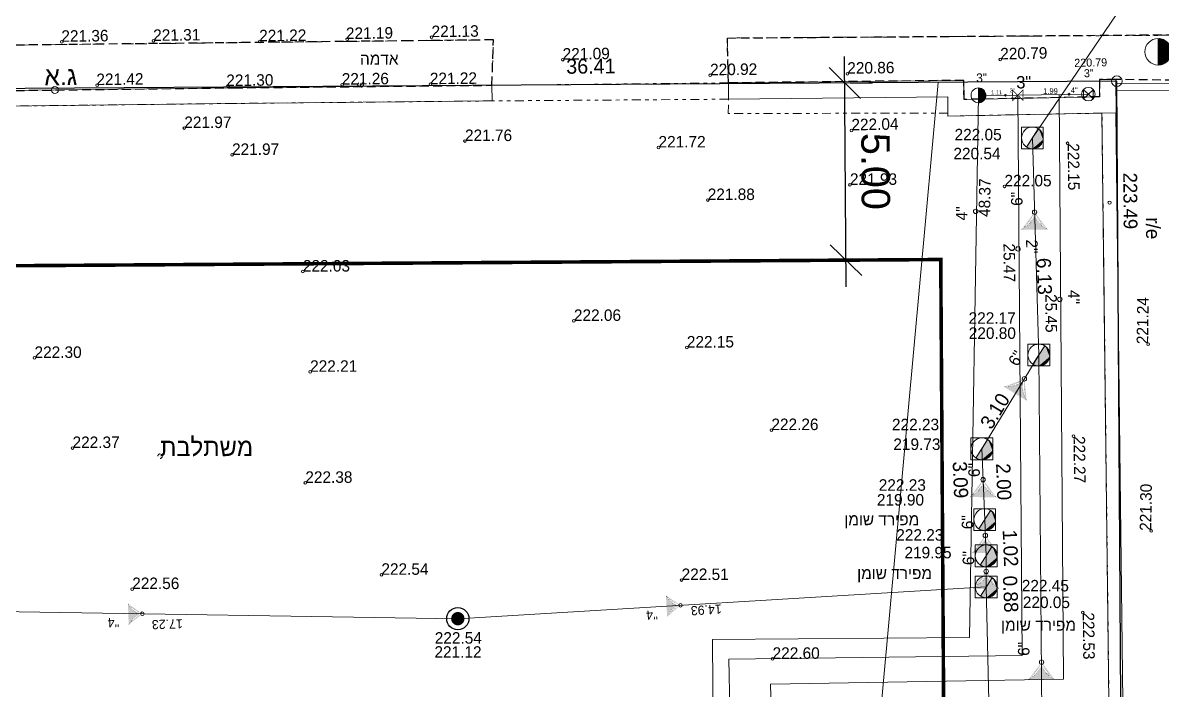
# Model space of a CAD drawing. Extents: x 231979 to 232154, y 632653 to 632930.
# Drawn here: x 232050.94 to 232083.07, y 632886.46 to 632905.29 of the extents above; entities that cross this region are included whole.
import ezdxf
from ezdxf.enums import TextEntityAlignment as Align

# ---------------------------------------------------------------- set-up
doc = ezdxf.new("R2010")
doc.units = 0
doc.header["$MEASUREMENT"] = 0
doc.header["$PDMODE"] = 32
doc.header["$PDSIZE"] = 0.15
for name, pattern in [('DASHDOT', [1, 0.5, -0.25, 0, -0.25]), ('DASHED2', [0.375, 0.25, -0.125]), ('DIVIDE2', [0.625, 0.25, -0.125, 0, -0.125, 0, -0.125])]:
    doc.linetypes.add(name, pattern=pattern)
for name, color, linetype, lineweight in [('1502', 7, 'Continuous', 20), ('1609', 8, 'Continuous', 20), ('1610', 8, 'Continuous', 20), ('2407', 7, 'DIVIDE2', 20), ('2602', 8, 'Continuous', 20), ('2810', 3, 'DASHED2', 25), ('4602', 5, 'Continuous', 20), ('4603', 5, 'Continuous', 20), ('4604', 5, 'Continuous', 20), ('4609', 5, 'Continuous', 20), ('4610', 5, 'Continuous', 20), ('4611', 5, 'Continuous', 20), ('4801', 29, 'Continuous', 20), ('4801T', 29, 'Continuous', 20), ('4804', 29, 'Continuous', 20), ('4901', 35, 'Continuous', 20), ('4903', 35, 'Continuous', 20), ('6021', 1, 'Continuous', 20)]:
    doc.layers.add(name, color=color, linetype=linetype, lineweight=lineweight)
for name, color, linetype in [('1802', 15, 'Continuous'), ('1803', 10, 'DASHDOT'), ('4902', 35, 'Continuous')]:
    doc.layers.add(name, color=color, linetype=linetype)
doc.styles.add('hebtext', font='hebtxt.shx')
doc.styles.add('MAVAT_HEBTXT', font='hebtxt.shx')
doc.styles.add('MIRYL', font='miryl.shx')
doc.styles.get("Standard").update_dxf_attribs({"font": 'arial.ttf'})
doc.dimstyles.new('KB', dxfattribs={"dimtxt": 0.8, "dimasz": 0.88, "dimexe": 0.78, "dimexo": 0.9125, "dimgap": 0.44, "dimtad": 1, "dimzin": 0, "dimdsep": 46, "dimtxsty": 'Standard', "dimblk": 'OBLIQUE', "dimcen": 0.29, "dimdle": 0.75, "dimadec": 0, "dimazin": 0, "dimtfac": 1, "dimtofl": 0, "dimtmove": 0, "dimatfit": 3, "dimldrblk": 'OBLIQUE', "dimfxl": 1, "dimtolj": 1, "dimtzin": 0, "dimarcsym": 0})

# ---------------------------------------------------------------- blocks, each defined once
blk = doc.blocks.new('2602')
at = {"color": 2}
blk.add_circle((0, 0), 0.25, dxfattribs=at)
at = {"style": 'hebtext'}
blk.add_attdef('FENCE_TYPE', (0.925, 1.299), '', height=1.3, dxfattribs=at)
blk = doc.blocks.new('2810')
blk.add_point((0, 0))
at = {"style": 'hebtext'}
blk.add_attdef('TYPE', (-0.07, 2.27), '', height=1.3, dxfattribs=at)
blk = doc.blocks.new('1502')
blk.add_circle((0, 0), 0.15)
at = {"style": 'hebtext'}
for tag, p in [('METER', (-10.33, 0)), ('CENTIMETER', (1, 0))]:
    blk.add_attdef(tag, p, '', height=1.3, dxfattribs=at)
at = {"style": 'hebtext', "flags": 1}
blk.add_attdef('HEIGHT', (1, 0), '', height=1.3, dxfattribs=at)
blk = doc.blocks.new('4611')
h = blk.add_hatch()
h.set_pattern_fill('ANSI31', color=256, scale=0.02, style=0)
h.set_pattern_definition([(45, (-918.72721, -506.905286), (-0.0449012806, 0.0449012806), [])])
h.paths.add_polyline_path([(1.5, 0, 0.414214), (0, 1.5), (0, -1.5, 0.414214)])
blk.add_line((0, 1.5), (0, -1.5))
blk.add_circle((0, 0), 1.5)
at = {"style": 'hebtext'}
for tag, p in [('UNDERGROUND', (2.16, 5.44)), ('MOD', (1.94, 1.9)), ('DATE_1', (1.93, -1.24)), ('DATE', (1.96, -4.4)), ('GIS_OBJECT_ID', (1.98, -7.63)), ('MATERIAL', (2.06, -11.06)), ('MANUFACTURE', (2.03, -14.38)), ('COV_DIAM', (2.03, -17.88)), ('TA_DIAM', (2.01, -20.81)), ('DIAM', (2.11, -24.03)), ('NO', (2.05, -27.29)), ('OBJECT_TYPE', (2.05, -30.79)), ('PARENT_PLAN_SECTION_NAME', (2.16, -34.22))]:
    blk.add_attdef(tag, p, '', height=1.3, dxfattribs=at)
blk = doc.blocks.new('_Oblique')
at = {"color": 0, "linetype": 'ByBlock', "lineweight": -2}
blk.add_line((-0.5, -0.5), (0.5, 0.5), dxfattribs=at)
blk = doc.blocks.new('*D27')
at = {"layer": '1803', "color": 0, "linetype": 'Continuous', "lineweight": -2, "transparency": 16777216}
for p, q in [((232074.158, 632897.841), (232074.115, 632904.341)), ((232074.271, 632903.592), (232074.9, 632903.596)), ((232074.305, 632898.592), (232074.933, 632898.596))]:
    blk.add_line(p, q, dxfattribs=at)
at = {"layer": '1803', "color": 0, "linetype": 'Continuous', "lineweight": -2, "transparency": 16777216, "xscale": 0.88, "yscale": 0.88, "zscale": 0.88}
for p, rotation in [((232074.12, 632903.591), 90.38511382203833), ((232074.153, 632898.591), 270.3851138220383)]:
    blk.add_blockref('_Oblique', p, dxfattribs=dict(at, rotation=rotation))
at = {"layer": '1803', "color": 0, "linetype": 'Continuous', "transparency": 16777216, "insert": (232074.985, 632901.097), "char_height": 0.8, "attachment_point": 5, "rotation": 270.3851}
blk.add_mtext('\\A1;5.00', dxfattribs=at)
blk = doc.blocks.new('2407')
at = {"color": 2}
blk.add_circle((0, 0), 0.25, dxfattribs=at)
at = {"style": 'hebtext'}
blk.add_attdef('COVER_TYPE', (-10, 1), '', height=1.3, dxfattribs=at)
blk = doc.blocks.new('4609')
for points in [[(-0.78, 0.69), (-0.78, -0.76), (0, 0), (-0.78, 0.69)], [(0.78, 0.69), (0.78, -0.76), (0, 0), (0.78, 0.69)]]:
    blk.add_lwpolyline(points)
blk.add_circle((0, 0), 1.09)
at = {"color": 4, "style": 'hebtext'}
for tag, p in [('ID', (-0.01, 1.05)), ('TYPE', (-0.48, -1.68)), ('PURPOSE', (-0.48, -2.25)), ('MATERIAL', (-0.48, -2.84)), ('YEAR', (-0.49, -4.5)), ('DIAMETER', (-0.48, -3.38)), ('DEPTH', (-0.48, -3.97)), ('WORK_PRESS', (-0.48, -6.81)), ('CONTRACTOR', (-0.51, -5.1)), ('MANUFACTURER', (-0.49, -5.62)), ('MAX_PRESS', (-0.49, -6.22)), ('WHEN_UPDATED', (-0.48, -7.4)), ('REF_AS_MADE', (-0.51, -8.02))]:
    blk.add_attdef(tag, p, '', height=1.3, dxfattribs=at)
blk = doc.blocks.new('4610')
at = {"const_width": 0.2}
blk.add_lwpolyline([(-1.5, -1.5), (-1.5, 1.5), (1.5, -1.5), (1.5, 1.5)], close=True, dxfattribs=at)
at = {"style": 'hebtext'}
for tag, p in [('UNDERGROUND', (1.99, 5.18)), ('OBJECT_TYPE', (2.04, -1.29)), ('GIS_OBJECT_ID', (2.05, 1.85)), ('NO', (2.07, -4.45)), ('DIAM', (2.09, -7.68)), ('MOD', (2.28, -11.16)), ('TA_DIAM', (2.25, -14.48)), ('COV_DIAM', (2.25, -17.98)), ('MANUFACTURE', (2.23, -20.92)), ('MATERIAL', (2.32, -24.14)), ('DATE', (2.27, -27.4)), ('DATE_1', (2.26, -30.9)), ('PARENT_PLAN_SECTION_NAME', (2.31, -34.38))]:
    blk.add_attdef(tag, p, '', height=1.3, dxfattribs=at)
blk = doc.blocks.new('4604')
at = {"color": 2}
blk.add_lwpolyline([(0, 0.25, 1), (0, -0.25, 1)], format="xyb", close=True, dxfattribs=at)
at = {"style": 'hebtext'}
for tag, p in [('KAV_DIAM', (0.12, 4.07)), ('LEVEL', (0.31, 2.85)), ('W_TH', (0.31, 1.6)), ('METAHNEN', (0.24, 0.2)), ('DATE', (0.26, -1.26)), ('PARENT_PLAN_LINE_NAME', (0.31, -3.63)), ('OWNER', (0.29, -4.87)), ('GIS_OBJECT_ID', (0.25, -6.13)), ('ZOMET_ID_1', (0.31, -7.26)), ('ZOMET_ID_2', (0.24, -8.5)), ('MEVAZEA', (0.38, -9.67)), ('DATE_1', (0.32, -11.04)), ('STATUS', (0.31, -12.33)), ('KAV_LENGTH', (0.29, -13.7)), ('VALVE_ID', (0.37, -16.21)), ('INNER_COVER_TYPE', (0.4, -17.44)), ('EL_NO', (0.33, -18.6)), ('OUTER_COVER_TYPE', (0.4, -19.84)), ('KAV_NO', (0.42, -21.02))]:
    blk.add_attdef(tag, p, '', height=1.3, dxfattribs=at)
at = {"style": 'hebtext', "flags": 1}
for tag, p in [('עילי', (0.26, -2.52)), ('MATERIAL', (0.39, -14.99))]:
    blk.add_attdef(tag, p, '', height=1.3, dxfattribs=at)
blk = doc.blocks.new('4603')
at = {"color": 2}
blk.add_lwpolyline([(0, 0.25, 1), (0, -0.25, 1)], format="xyb", close=True, dxfattribs=at)
at = {"style": 'hebtext'}
for tag, p in [('KAV_DIAM', (0.12, 4.07)), ('LEVEL', (0.31, 2.85)), ('W_TH', (0.31, 1.6)), ('METAHNEN', (0.24, 0.2)), ('DATE', (0.26, -1.26)), ('OWNER', (0.29, -4.87)), ('PARENT_PLAN_LINE_NAME', (0.31, -3.63)), ('ZOMET_ID_2', (0.24, -8.5)), ('GIS_OBJECT_ID', (0.25, -6.13)), ('ZOMET_ID_1', (0.31, -7.26)), ('STATUS', (0.31, -12.33)), ('DATE_1', (0.32, -11.04)), ('MEVAZEA', (0.38, -9.67)), ('KAV_LENGTH', (0.29, -13.7)), ('VALVE_ID', (0.37, -16.21)), ('EL_NO', (0.33, -18.6)), ('INNER_COVER_TYPE', (0.4, -17.44)), ('OUTER_COVER_TYPE', (0.4, -19.84)), ('KAV_NO', (0.42, -21.02))]:
    blk.add_attdef(tag, p, '', height=1.3, dxfattribs=at)
at = {"style": 'hebtext', "flags": 1}
for tag, p in [('UNDERGROUND', (0.26, -2.52)), ('MATERIAL', (0.39, -14.99))]:
    blk.add_attdef(tag, p, '', height=1.3, dxfattribs=at)
blk = doc.blocks.new('*U1', base_point=(1.23, -0.05))
at = {"color": 0}
for points in [[(0.75, 0.98), (0.66, 1.04), (-0.48, -1.14), (-0.67, -1.04)], [(0.75, 0.98), (-0.48, -1.14), (-0.01, -1.23)], [(1.21, -0.2), (0.75, 0.98), (-0.01, -1.23)], [(1.14, 0.47), (1.04, 0.66), (0.75, 0.98), (0.91, 0.83)], [(1.21, -0.2), (1.23, -0.05), (0.75, 0.98), (1.14, 0.47)], [(1.23, -0.05), (1.23, 0.05), (1.14, 0.47), (1.2, 0.26)], [(-0.48, -1.14), (-0.27, -1.2), (-0.01, -1.23), (-0.06, -1.23)], [(-0.01, -1.23), (0.43, -1.15), (1.21, -0.2), (0.95, -0.78)], [(-0.01, -1.23), (0.01, -1.23), (0.43, -1.15), (0.23, -1.21)], [(0.43, -1.15), (0.63, -1.06), (0.95, -0.78), (0.8, -0.94)], [(0.95, -0.78), (1.07, -0.61), (1.21, -0.2), (1.16, -0.41)]]:
    blk.add_solid(points, dxfattribs=at)
blk = doc.blocks.new('4804')
at = {"layer": '4804'}
blk.add_lwpolyline([(1.23, -1.23), (1.23, 1.23), (-1.24, 1.23), (-1.24, -1.23)], close=True, dxfattribs=at)
blk.add_lwpolyline([(1.23, -0.05), (1.23, 0.05, 0.244643), (0.66, 1.04), (-0.67, -1.04, 0.141736), (-0.01, -1.23), (0.01, -1.23, 0.399207)], format="xyb", close=True, dxfattribs=at)
blk.add_lwpolyline([(0.66, 1.04), (-0.67, -1.04)], dxfattribs=at)
blk.add_circle((0, 0), 1.23, dxfattribs=at)
blk.add_blockref('*U1', (1.23, -0.05), dxfattribs=at)
at = {"style": 'hebtext', "flags": 1}
for tag, p in [('NAME', (3.6, 29.23)), ('COVER', (3.6, 18.7)), ('MATERIAL', (3.6, 8.17)), ('TL', (2.95, -2.37)), ('MANH_TYPE', (3.6, -2.37)), ('IL', (3.6, -12.9))]:
    blk.add_attdef(tag, p, '', height=1.3, dxfattribs=at)
at = {"style": 'hebtext'}
blk.add_attdef('NUMBER', (-0.02, 2.23), '', height=1.3, dxfattribs=at)
blk = doc.blocks.new('4801')
at = {"layer": '4801'}
h = blk.add_hatch(color=256, dxfattribs=at)
edge = h.paths.add_edge_path()
edge.add_arc((1.95, 4.63), 5.02, 218.5861, 247.1405, ccw=False)
edge.add_arc((1.62, 3.69), 4.21, 211.4224, 241.4224)
edge.add_arc((1.82, -3.93), 4.51, 119.4318, 147.2843)
edge.add_arc((2.04, -4.74), 5.16, 113.2543, 141.0191, ccw=False)
at = {"layer": '4801', "const_width": 0.0075}
for points in [[(-1.98, 1.5, 0.119466), (-0.67, 0)], [(-0.67, 0, 0.111287), (-1.98, -1.5)]]:
    blk.add_lwpolyline(points, format="xyb", dxfattribs=at)
blk.add_lwpolyline([(0, 0, -0.125241), (-1.98, 1.5, 0.131653), (-0.4, -0.01, 0.122131), (-1.98, -1.5, -0.121743)], format="xyb", close=True, dxfattribs=at)
at = {"layer": '4801'}
blk.add_circle((0, 0), 0.25, dxfattribs=at)
at = {"layer": '4801', "style": 'hebtext', "text_generation_flag": 4}
blk.add_attdef('NUMBER', (0.24, -12.94), '', height=1.3, rotation=180, dxfattribs=at)
blk.add_attdef('DIAM', (0.22, -14.13), '', height=1.3, dxfattribs=at)
at = {"layer": '4801', "style": 'hebtext', "flags": 1}
for tag, p in [('IL_IN', (0.21, -19.57)), ('IL_OUT', (0.3, -24.66)), ('MATERIAL', (0.08, -26.33)), ('SLOPE', (0.16, -27.6))]:
    blk.add_attdef(tag, p, '', height=1.3, dxfattribs=at)
blk = doc.blocks.new('4902')
at = {"layer": '4902', "const_width": 0.75}
blk.add_lwpolyline([(-0.38, 0, 1), (0.38, 0, 1)], format="xyb", close=True, dxfattribs=at)
at = {"layer": '4902'}
blk.add_circle((0, 0), 1.25, dxfattribs=at)
at = {"style": 'hebtext', "flags": 1}
for tag, p in [('COVER_DIAM', (3.16, 50.33)), ('STRESS', (3.16, 41.78)), ('COVER', (3.16, 33.23)), ('WIDTH', (3.16, 24.68)), ('DIAM', (3.16, 16.14)), ('MANH_TYPE', (3.16, 7.59)), ('DEPTH', (3.16, -0.96))]:
    blk.add_attdef(tag, p, '', height=1.3, dxfattribs=at)
at = {"style": 'hebtext'}
for tag, p in [('NUMBER', (0.18, 1.78)), ('TL', (2.94, -0.96)), ('IL', (3.16, -9.51))]:
    blk.add_attdef(tag, p, '', height=1.3, dxfattribs=at)
blk = doc.blocks.new('4901')
at = {"layer": '4903'}
h = blk.add_hatch(color=256, dxfattribs=at)
edge = h.paths.add_edge_path()
edge.add_arc((1.95, 4.63), 5.02, 218.5861, 247.1405, ccw=False)
edge.add_arc((1.62, 3.69), 4.21, 211.4224, 241.4224)
edge.add_arc((1.82, -3.93), 4.51, 119.4318, 147.2843)
edge.add_arc((2.04, -4.74), 5.16, 113.2543, 141.0191, ccw=False)
at = {"color": 2}
blk.add_circle((0, 0), 0.25, dxfattribs=at)
at = {"layer": '4903', "const_width": 0.0075}
for points in [[(-1.98, 1.5, 0.119466), (-0.67, 0)], [(-0.67, 0, 0.111287), (-1.98, -1.5)]]:
    blk.add_lwpolyline(points, format="xyb", dxfattribs=at)
blk.add_lwpolyline([(0, 0, -0.125241), (-1.98, 1.5, 0.131653), (-0.4, -0.01, 0.122131), (-1.98, -1.5, -0.121743)], format="xyb", close=True, dxfattribs=at)
at = {"style": 'hebtext', "flags": 1}
for tag, p in [('IL_IN', (0.13, 3.52)), ('PIPE_MAT', (0.18, 0.23)), ('PIPE_THIC', (0.21, -12.74)), ('PIPE_CLASS', (0.05, -16.18)), ('IL_OUT', (-0.03, -19.42)), ('SLOPE', (-0.07, -22.41))]:
    blk.add_attdef(tag, p, '', height=1.3, dxfattribs=at)
at = {"style": 'hebtext'}
for tag, p in [('DIAM', (0.18, -2.72)), ('NUMBER', (0.16, -5.88)), ('LENGTH', (0.08, -9.52))]:
    blk.add_attdef(tag, p, '', height=1.3, dxfattribs=at)
blk = doc.blocks.new('1610')
blk.add_circle((0, 0), 0.15)
at = {"style": 'hebtext'}
for tag, p in [('NUMBER', (-2.144, 1.236)), ('NAME', (-2.187, -2.128))]:
    blk.add_attdef(tag, p, '', height=1.3, dxfattribs=at)
at = {"style": 'hebtext', "flags": 1}
blk.add_attdef('HEIGHT', (-2.099, -4.164), '', height=1.3, dxfattribs=at)
blk = doc.blocks.new('1609')
for points in [[(0, 0, 0, 0, 0), (-5.34, 0, 0.3, 0, 0), (-5.99, 0, 0, 0, 0)], [(0, 0, 0, 0, 0), (5.34, 0, 0.3, 0, 0), (5.99, 0, 0, 0, 0)], [(0, 0, 0, 0, 0), (5.34, 0, 0.3, 0, 0), (5.99, 0, 0, 0, 0)], [(0, 0, 0, 0, 0), (5.34, 0, 0.3, 0, 0), (5.99, 0, 0, 0, 0)]]:
    blk.add_lwpolyline(points, format="xyseb")
at = {"style": 'hebtext'}
blk.add_attdef('LENGTH', text='', height=1.3, dxfattribs=at).set_placement((0, 1), align=Align.CENTER)

msp = doc.modelspace()

# ---------------------------------------------------------------- linework, layer by layer
at = {"layer": '1802'}
msp.add_lwpolyline([(232030.49, 632888.398), (232030.49, 632694.707), (232038.49, 632686.707), (232083.196, 632686.707), (232081.794, 632903.642), (232045.389, 632903.398, 0.412246), (232030.49, 632888.398)], format="xyb", dxfattribs=at)
at = {"layer": '1803', "ltscale": 5, "const_width": 0.1}
msp.add_lwpolyline([(232035.49, 632888.398), (232035.49, 632696.778), (232040.561, 632691.707), (232078.164, 632691.707), (232076.826, 632898.609), (232045.423, 632898.398, 0.412246)], format="xyb", close=True, dxfattribs=at)
at = {"layer": '2407'}
msp.add_lwpolyline([(232031.156, 632904.496), (232031.653, 632905.811), (232032.14, 632906.703), (232032.685, 632907.03), (232033.285, 632907.052), (232051.223, 632907.168), (232061.837, 632907.255), (232092.377, 632907.495), (232092.397, 632904.993), (232070.81, 632904.859), (232070.835, 632903.593), (232064.169, 632903.525), (232064.207, 632904.806), (232061.857, 632904.782), (232045.895, 632904.605), (232039.036, 632904.53)], close=True, dxfattribs=at)
msp.add_lwpolyline([(232076.935, 632848.805), (232082.013, 632848.913), (232081.373, 632902.741), (232077.029, 632902.657), (232077.028, 632902.743), (232070.831, 632902.727), (232070.84, 632903.133), (232064.173, 632903.085), (232056.892, 632903.013), (232050.369, 632902.935), (232042.115, 632902.478, 0.039861), (232040.032, 632901.938, 0.075339), (232037.835, 632900.855, 0.014511), (232037.236, 632900.374), (232034.808, 632898.096, 0.088728), (232032.938, 632895.771, 0.077953), (232031.207, 632891.571, 0.026338), (232030.936, 632888.771), (232030.928, 632886.8), (232030.976, 632849.741), (232035.907, 632849.675), (232035.954, 632885.967), (232076.817, 632885.934)], format="xyb", close=True, dxfattribs=at)
at = {"layer": '2602'}
for p, q in [((232070.835, 632903.593), (232070.84, 632903.133)), ((232081.301, 632903.686), (232081.761, 632903.692))]:
    msp.add_line(p, q, dxfattribs=at)
msp.add_lwpolyline([(232064.173, 632903.085), (232064.169, 632903.525), (232056.887, 632903.453), (232050.357, 632903.375, 0.006464), (232042.062, 632902.915, 0.04019), (232039.894, 632902.356, 0.06507), (232037.541, 632901.221), (232036.928, 632900.73)], format="xyb", dxfattribs=at)
for points in [[(232070.835, 632903.593), (232077.477, 632903.664), (232077.483, 632903.126), (232081.308, 632903.2), (232081.301, 632903.686)], [(232070.84, 632903.133), (232077.022, 632903.199), (232077.029, 632902.657), (232081.775, 632902.749), (232081.761, 632903.692)], [(232092.408, 632903.528), (232081.763, 632903.589)], [(232092.41, 632903.328), (232081.766, 632903.389)], [(232064.173, 632903.085), (232056.892, 632903.013), (232050.369, 632902.935)], [(232081.373, 632902.741), (232082.304, 632824.42), (232082.563, 632792.181), (232082.816, 632761.522), (232083.033, 632726.143), (232083.257, 632683.913)], [(232081.767, 632902.749), (232082.697, 632824.424), (232082.957, 632792.184), (232083.209, 632761.524), (232083.427, 632726.145), (232083.651, 632683.915)]]:
    msp.add_lwpolyline(points, dxfattribs=at)
at = {"layer": '2810'}
msp.add_lwpolyline([(232050.357, 632903.375), (232056.887, 632903.453), (232064.169, 632903.525), (232064.207, 632904.806), (232061.857, 632904.782), (232045.895, 632904.605)], dxfattribs=at)
msp.add_lwpolyline([(232070.835, 632903.593), (232070.81, 632904.859), (232091.067, 632905.01), (232092.397, 632904.993), (232092.408, 632903.528), (232081.761, 632903.692), (232081.301, 632903.686), (232081.308, 632903.2), (232077.483, 632903.126), (232077.477, 632903.664)], close=True, dxfattribs=at)
at = {"layer": '4602'}
msp.add_lwpolyline([(232078.998, 632903.243), (232079.118, 632887.437), (232070.853, 632887.332), (232070.876, 632885.939)], dxfattribs=at)
at = {"layer": '4603'}
msp.add_lwpolyline([(232078.998, 632903.243), (232077.89, 632903.24)], dxfattribs=at)
at = {"layer": '4604'}
for points in [[(232077.89, 632903.24), (232077.634, 632887.941), (232070.387, 632887.89), (232070.408, 632885.276)], [(232080.167, 632903.259), (232080.289, 632886.764), (232072.022, 632886.628), (232072.042, 632885.938)], [(232080.99, 632903.275), (232078.998, 632903.243)]]:
    msp.add_lwpolyline(points, dxfattribs=at)
at = {"layer": '4804'}
for p, q in [((232086.566, 632912.574), (232079.41, 632902.04)), ((232079.41, 632902.04), (232079.594, 632895.914)), ((232077.984, 632893.266), (232079.594, 632895.914)), ((232079.761, 632876.502), (232079.594, 632895.914)), ((232078.067, 632891.269), (232077.984, 632893.266)), ((232078.105, 632890.247, 222.449), (232078.067, 632891.27, 222.449)), ((232078.11, 632889.371, 222.449), (232078.105, 632890.247, 222.449))]:
    msp.add_line(p, q, dxfattribs=at)
at = {"layer": '4901'}
for p, q in [((232063.205, 632888.474), (232078.11, 632889.371)), ((232078.752, 632861.39), (232078.11, 632889.371)), ((232045.982, 632888.743), (232063.205, 632888.474))]:
    msp.add_line(p, q, dxfattribs=at)
at = {"layer": '6021', "elevation": -229.413}
msp.add_lwpolyline([(232072.447, 632856.456), (232076.752, 632903.608)], dxfattribs=at)

# ---------------------------------------------------------------- block references
at = {"layer": '1502'}
ref = msp.add_blockref('1502', (232054.618, 632904.777, 221.308), dxfattribs=dict(at, xscale=0.25, yscale=0.25, zscale=0.25))
ref.add_attrib('HEIGHT', '221.31', (232054.614, 632904.777, 221.308), dxfattribs={"layer": '0', "height": 0.325, "rotation": 0.6351, "style": 'hebtext'})
ref = msp.add_blockref('1502', (232057.623, 632904.764, 221.216), dxfattribs=dict(at, xscale=0.25, yscale=0.25, zscale=0.25))
ref.add_attrib('HEIGHT', '221.22', (232057.604, 632904.764, 221.216), dxfattribs={"layer": '0', "height": 0.325, "rotation": 0.6351, "style": 'hebtext'})
ref = msp.add_blockref('1502', (232060.084, 632904.829, 221.186), dxfattribs=dict(at, xscale=0.25, yscale=0.25, zscale=0.25))
ref.add_attrib('HEIGHT', '221.19', (232060.05, 632904.829, 221.186), dxfattribs={"layer": '0', "height": 0.325, "rotation": 0.6351, "style": 'hebtext'})
ref = msp.add_blockref('1502', (232062.467, 632904.883, 221.127), dxfattribs=dict(at, xscale=0.25, yscale=0.25, zscale=0.25))
ref.add_attrib('HEIGHT', '221.13', (232062.467, 632904.883, 221.127), dxfattribs={"layer": '0', "height": 0.325, "rotation": 0.5805, "style": 'hebtext'})
ref = msp.add_blockref('1502', (232052.036, 632904.751, 221.361), dxfattribs=dict(at, xscale=0.25, yscale=0.25, zscale=0.25))
ref.add_attrib('HEIGHT', '221.36', (232052.025, 632904.751, 221.361), dxfattribs={"layer": '0', "height": 0.325, "rotation": 0.6351, "style": 'hebtext'})
ref = msp.add_blockref('1502', (232066.163, 632904.248, 221.094), dxfattribs=dict(at, xscale=0.25, yscale=0.25, zscale=0.25))
ref.add_attrib('HEIGHT', '221.09', (232066.163, 632904.248, 221.094), dxfattribs={"layer": '0', "height": 0.325, "rotation": 0.5822, "style": 'hebtext'})
ref = msp.add_blockref('1502', (232078.506, 632904.253, 220.793), dxfattribs=dict(at, xscale=0.25, yscale=0.25, zscale=0.25))
ref.add_attrib('HEIGHT', '220.79', (232078.506, 632904.253, 220.793), dxfattribs={"layer": '0', "height": 0.325, "rotation": 1.103, "style": 'hebtext'})
ref = msp.add_blockref('1502', (232070.322, 632903.807, 220.918), dxfattribs=dict(at, xscale=0.25, yscale=0.25, zscale=0.25))
ref.add_attrib('HEIGHT', '220.92', (232070.322, 632903.807, 220.918), dxfattribs={"layer": '0', "height": 0.325, "rotation": 0.5822, "style": 'hebtext'})
ref = msp.add_blockref('1502', (232074.191, 632903.851, 220.861), dxfattribs=dict(at, xscale=0.25, yscale=0.25, zscale=0.25))
ref.add_attrib('HEIGHT', '220.86', (232074.191, 632903.851, 220.861), dxfattribs={"layer": '0', "height": 0.325, "rotation": 0.6099, "style": 'hebtext'})
ref = msp.add_blockref('1502', (232053.032, 632903.529, 221.421), dxfattribs=dict(at, xscale=0.25, yscale=0.25, zscale=0.25))
ref.add_attrib('HEIGHT', '221.42', (232053.012, 632903.529, 221.421), dxfattribs={"layer": '0', "height": 0.325, "rotation": 0.6836, "style": 'hebtext'})
ref = msp.add_blockref('1502', (232056.722, 632903.504, 221.302), dxfattribs=dict(at, xscale=0.25, yscale=0.25, zscale=0.25))
ref.add_attrib('HEIGHT', '221.30', (232056.676, 632903.503, 221.302), dxfattribs={"layer": '0', "height": 0.325, "rotation": 0.5681, "style": 'hebtext'})
ref = msp.add_blockref('1502', (232059.944, 632903.542, 221.258), dxfattribs=dict(at, xscale=0.25, yscale=0.25, zscale=0.25))
ref.add_attrib('HEIGHT', '221.26', (232059.933, 632903.542, 221.258), dxfattribs={"layer": '0', "height": 0.325, "rotation": 0.5681, "style": 'hebtext'})
ref = msp.add_blockref('1502', (232062.436, 632903.555, 221.219), dxfattribs=dict(at, xscale=0.25, yscale=0.25, zscale=0.25))
ref.add_attrib('HEIGHT', '221.22', (232062.417, 632903.554, 221.219), dxfattribs={"layer": '0', "height": 0.325, "rotation": 0.5681, "style": 'hebtext'})
ref = msp.add_blockref('1502', (232055.49, 632902.319, 221.975), dxfattribs=dict(at, xscale=0.25, yscale=0.25, zscale=0.25))
ref.add_attrib('HEIGHT', '221.97', (232055.49, 632902.319, 221.975), dxfattribs={"layer": '0', "height": 0.325, "style": 'hebtext'})
ref = msp.add_blockref('1502', (232074.309, 632902.251, 222.044), dxfattribs=dict(at, xscale=0.25, yscale=0.25, zscale=0.25))
ref.add_attrib('HEIGHT', '222.04', (232074.309, 632902.251, 222.044), dxfattribs={"layer": '0', "height": 0.325, "rotation": 1.103, "style": 'hebtext'})
ref = msp.add_blockref('1502', (232063.407, 632901.952, 221.761), dxfattribs=dict(at, xscale=0.25, yscale=0.25, zscale=0.25))
ref.add_attrib('HEIGHT', '221.76', (232063.407, 632901.952, 221.761), dxfattribs={"layer": '0', "height": 0.325, "style": 'hebtext'})
ref = msp.add_blockref('1502', (232056.837, 632901.56, 221.965), dxfattribs=dict(at, xscale=0.25, yscale=0.25, zscale=0.25))
ref.add_attrib('HEIGHT', '221.97', (232056.837, 632901.56, 221.965), dxfattribs={"layer": '0', "height": 0.325, "style": 'hebtext'})
ref = msp.add_blockref('1502', (232068.865, 632901.77, 221.723), dxfattribs=dict(at, xscale=0.25, yscale=0.25, zscale=0.25))
ref.add_attrib('HEIGHT', '221.72', (232068.865, 632901.77, 221.723), dxfattribs={"layer": '0', "height": 0.325, "style": 'hebtext'})
ref = msp.add_blockref('1502', (232080.405, 632901.889, 222.153), dxfattribs=dict(at, xscale=0.25, yscale=0.25, zscale=0.25))
ref.add_attrib('HEIGHT', '222.15', (232080.405, 632901.889, 222.153), dxfattribs={"layer": '0', "height": 0.325, "rotation": 270.6804, "style": 'hebtext'})
ref = msp.add_blockref('1502', (232074.265, 632900.716, 221.93), dxfattribs=dict(at, xscale=0.25, yscale=0.25, zscale=0.25))
ref.add_attrib('HEIGHT', '221.93', (232074.265, 632900.716, 221.93), dxfattribs={"layer": '0', "height": 0.325, "style": 'hebtext'})
ref = msp.add_blockref('1502', (232078.623, 632900.673, 222.05), dxfattribs=dict(at, xscale=0.25, yscale=0.25, zscale=0.25))
ref.add_attrib('HEIGHT', '222.05', (232078.623, 632900.673, 222.05), dxfattribs={"layer": '0', "height": 0.325, "style": 'hebtext'})
ref = msp.add_blockref('1502', (232081.588, 632900.215, 223.491), dxfattribs=dict(at, xscale=0.2999999999873011, yscale=0.2999999999873011, zscale=0.2999999999873011, rotation=270.3995510000747))
ref.add_attrib('HEIGHT', '223.49', (232081.974, 632901.059, 223.491), dxfattribs={"layer": '0', "height": 0.39, "rotation": 270.3996, "style": 'hebtext'})
ref = msp.add_blockref('1502', (232070.253, 632900.287, 221.88), dxfattribs=dict(at, xscale=0.25, yscale=0.25, zscale=0.25))
ref.add_attrib('HEIGHT', '221.88', (232070.253, 632900.287, 221.88), dxfattribs={"layer": '0', "height": 0.325, "style": 'hebtext'})
ref = msp.add_blockref('1502', (232058.835, 632898.269, 222.03), dxfattribs=dict(at, xscale=0.25, yscale=0.25, zscale=0.25))
ref.add_attrib('HEIGHT', '222.03', (232058.835, 632898.269, 222.03), dxfattribs={"layer": '0', "height": 0.325, "style": 'hebtext'})
ref = msp.add_blockref('1502', (232082.674, 632896.219, 221.238), dxfattribs=dict(at, xscale=0.25, yscale=0.25, zscale=0.25))
ref.add_attrib('HEIGHT', '221.24', (232082.674, 632896.219, 221.238), dxfattribs={"layer": '0', "height": 0.325, "rotation": 89.2486, "style": 'hebtext'})
ref = msp.add_blockref('1502', (232066.479, 632896.876, 222.064), dxfattribs=dict(at, xscale=0.25, yscale=0.25, zscale=0.25))
ref.add_attrib('HEIGHT', '222.06', (232066.479, 632896.876, 222.064), dxfattribs={"layer": '0', "height": 0.325, "style": 'hebtext'})
ref = msp.add_blockref('1502', (232069.665, 632896.126, 222.154), dxfattribs=dict(at, xscale=0.25, yscale=0.25, zscale=0.25))
ref.add_attrib('HEIGHT', '222.15', (232069.665, 632896.126, 222.154), dxfattribs={"layer": '0', "height": 0.325, "style": 'hebtext'})
ref = msp.add_blockref('1502', (232051.266, 632895.832, 222.296), dxfattribs=dict(at, xscale=0.25, yscale=0.25, zscale=0.25))
ref.add_attrib('HEIGHT', '222.30', (232051.266, 632895.832, 222.296), dxfattribs={"layer": '0', "height": 0.325, "style": 'hebtext'})
ref = msp.add_blockref('1502', (232059.039, 632895.44, 222.213), dxfattribs=dict(at, xscale=0.25, yscale=0.25, zscale=0.25))
ref.add_attrib('HEIGHT', '222.21', (232059.039, 632895.44, 222.213), dxfattribs={"layer": '0', "height": 0.325, "style": 'hebtext'})
ref = msp.add_blockref('1502', (232072.049, 632893.796, 222.256), dxfattribs=dict(at, xscale=0.25, yscale=0.25, zscale=0.25))
ref.add_attrib('HEIGHT', '222.26', (232072.049, 632893.796, 222.256), dxfattribs={"layer": '0', "height": 0.325, "style": 'hebtext'})
ref = msp.add_blockref('1502', (232052.338, 632893.29, 222.37), dxfattribs=dict(at, xscale=0.25, yscale=0.25, zscale=0.25))
ref.add_attrib('HEIGHT', '222.37', (232052.338, 632893.29, 222.37), dxfattribs={"layer": '0', "height": 0.325, "style": 'hebtext'})
ref = msp.add_blockref('1502', (232080.571, 632893.626, 222.269), dxfattribs=dict(at, xscale=0.25, yscale=0.25, zscale=0.25))
ref.add_attrib('HEIGHT', '222.27', (232080.571, 632893.626, 222.269), dxfattribs={"layer": '0', "height": 0.325, "rotation": 270.6804, "style": 'hebtext'})
ref = msp.add_blockref('1502', (232058.904, 632892.307, 222.38), dxfattribs=dict(at, xscale=0.25, yscale=0.25, zscale=0.25))
ref.add_attrib('HEIGHT', '222.38', (232058.904, 632892.307, 222.38), dxfattribs={"layer": '0', "height": 0.325, "style": 'hebtext'})
ref = msp.add_blockref('1502', (232082.763, 632890.95, 221.299), dxfattribs=dict(at, xscale=0.25, yscale=0.25, zscale=0.25))
ref.add_attrib('HEIGHT', '221.30', (232082.763, 632890.95, 221.299), dxfattribs={"layer": '0', "height": 0.325, "rotation": 89.2486, "style": 'hebtext'})
ref = msp.add_blockref('1502', (232061.049, 632889.712, 222.538), dxfattribs=dict(at, xscale=0.25, yscale=0.25, zscale=0.25))
ref.add_attrib('HEIGHT', '222.54', (232061.049, 632889.712, 222.538), dxfattribs={"layer": '0', "height": 0.325, "style": 'hebtext'})
ref = msp.add_blockref('1502', (232069.517, 632889.565, 222.514), dxfattribs=dict(at, xscale=0.25, yscale=0.25, zscale=0.25))
ref.add_attrib('HEIGHT', '222.51', (232069.517, 632889.565, 222.514), dxfattribs={"layer": '0', "height": 0.325, "style": 'hebtext'})
ref = msp.add_blockref('1502', (232054.021, 632889.31, 222.558), dxfattribs=dict(at, xscale=0.25, yscale=0.25, zscale=0.25))
ref.add_attrib('HEIGHT', '222.56', (232054.021, 632889.31, 222.558), dxfattribs={"layer": '0', "height": 0.325, "style": 'hebtext'})
ref = msp.add_blockref('1502', (232080.83, 632888.649, 222.529), dxfattribs=dict(at, xscale=0.25, yscale=0.25, zscale=0.25))
ref.add_attrib('HEIGHT', '222.53', (232080.83, 632888.649, 222.529), dxfattribs={"layer": '0', "height": 0.325, "rotation": 270.6804, "style": 'hebtext'})
ref = msp.add_blockref('1502', (232072.083, 632887.341, 222.595), dxfattribs=dict(at, xscale=0.25, yscale=0.25, zscale=0.25))
ref.add_attrib('HEIGHT', '222.60', (232072.083, 632887.341, 222.595), dxfattribs={"layer": '0', "height": 0.325, "style": 'hebtext'})
at = {"layer": '1609', "xscale": 0.320000000093738, "yscale": 0.320000000093738, "zscale": 0.320000000093738, "rotation": 0.3851142374297747}
msp.add_blockref('1609', (232066.962, 632903.536), dxfattribs=at).add_auto_attribs({'LENGTH': '36.41'})
at = {"layer": '1610'}
msp.add_blockref('1610', (232081.794, 632903.642), dxfattribs=at)
at = {"layer": '2407'}
ref = msp.add_blockref('2407', (232054.807, 632893.06), dxfattribs=dict(at, xscale=0.250000000036641, yscale=0.250000000036641, zscale=0.250000000036641, rotation=309.9909162536397))
ref.add_attrib('NAME', 'תבלתשמ', (232054.807, 632893.06), dxfattribs={"layer": '0', "height": 0.5, "rotation": 0.0316, "style": 'MAVAT_HEBTXT'})
at = {"layer": '2602'}
ref = msp.add_blockref('2602', (232051.842, 632903.393), dxfattribs=dict(at, xscale=0.4000000000188794, yscale=0.4000000000188794, zscale=0.4000000000188794, rotation=0.683643509480788))
ref.add_attrib('FENCE_TYPE', 'א.ג', (232051.547, 632903.523), dxfattribs={"layer": '0', "height": 0.52, "rotation": 0.6836, "style": 'hebtext'})
at = {"layer": '2810', "xscale": 0.25, "yscale": 0.25, "zscale": 0.25}
msp.add_blockref('2810', (232060.463, 632903.541), dxfattribs=at).add_auto_attribs({'TYPE': 'המדא'})
at = {"layer": '4603'}
ref = msp.add_blockref('4603', (232078.648, 632903.244, 0.98), dxfattribs=dict(at, xscale=0.08712265780874626, yscale=0.08712265780874626, zscale=0.08712265780874626, rotation=1.467827372444152))
ref.add_attrib('KAV_DIAM', '3"', (232078.773, 632903.323, 0.98), dxfattribs={"layer": '0', "height": 0.1133, "rotation": 1.4678, "style": 'hebtext'})
ref.add_attrib('KAV_LENGTH', '1.11', (232078.252, 632903.265, 0.98), dxfattribs={"layer": '0', "height": 0.1133, "rotation": 1.4678, "style": 'hebtext'})
at = {"layer": '4604'}
ref = msp.add_blockref('4604', (232080.437, 632903.274), dxfattribs=dict(at, xscale=0.1219717208822451, yscale=0.1219717208822451, zscale=0.1219717208822451, rotation=0.170860375351426))
ref.add_attrib('KAV_DIAM', '4"', (232080.496, 632903.308, 57.198), dxfattribs={"layer": '0', "height": 0.1586, "rotation": 0.1709, "style": 'hebtext'})
ref.add_attrib('KAV_LENGTH', '1.99', (232079.715, 632903.283), dxfattribs={"layer": '0', "height": 0.1586, "rotation": 0.1709, "style": 'hebtext'})
ref = msp.add_blockref('4604', (232077.811, 632899.967), dxfattribs=dict(at, xscale=0.2499999998690325, yscale=0.2499999998690325, zscale=0.2499999998690325, rotation=89.04232820549963))
ref.add_attrib('KAV_DIAM', '4"', (232077.575, 632899.709, 117.235), dxfattribs={"layer": '0', "height": 0.325, "rotation": 89.0423, "style": 'hebtext'})
ref.add_attrib('KAV_LENGTH', '48.37', (232078.217, 632899.807), dxfattribs={"layer": '0', "height": 0.325, "rotation": 89.0423, "style": 'hebtext'})
ref = msp.add_blockref('4604', (232079.004, 632898.909), dxfattribs=dict(at, xscale=0.2499999998690325, yscale=0.2499999998690325, zscale=0.2499999998690325, rotation=270.4237122054997))
ref.add_attrib('KAV_DIAM', '2"', (232079.234, 632899.173, 117.235), dxfattribs={"layer": '0', "height": 0.325, "rotation": 270.4237, "style": 'hebtext'})
ref.add_attrib('KAV_LENGTH', '25.47', (232078.595, 632899.06), dxfattribs={"layer": '0', "height": 0.325, "rotation": 270.4237, "style": 'hebtext'})
ref = msp.add_blockref('4604', (232080.184, 632897.483), dxfattribs=dict(at, xscale=0.2499999998690325, yscale=0.2499999998690325, zscale=0.2499999998690325, rotation=270.4237122054997))
ref.add_attrib('KAV_DIAM', '4"', (232080.414, 632897.747, 117.235), dxfattribs={"layer": '0', "height": 0.325, "rotation": 270.4237, "style": 'hebtext'})
ref.add_attrib('KAV_LENGTH', '25.45', (232079.775, 632897.633), dxfattribs={"layer": '0', "height": 0.325, "rotation": 270.4237, "style": 'hebtext'})
at = {"layer": '4609'}
ref = msp.add_blockref('4609', (232080.99, 632903.275), dxfattribs=dict(at, xscale=0.1742453155449223, yscale=0.1742453155449223, zscale=0.1742453155449223, rotation=1.117811377800587))
ref.add_attrib('ID', '3"', (232080.866, 632903.751), dxfattribs={"layer": '0', "height": 0.2265, "rotation": 1.1178, "style": 'hebtext'})
ref.add_attrib('DEPTH', '220.79', (232080.594, 632904.045), dxfattribs={"layer": '0', "color": 4, "height": 0.2265, "rotation": 1.1178, "style": 'hebtext'})
at = {"layer": '4610'}
ref = msp.add_blockref('4610', (232078.998, 632903.243), dxfattribs=dict(at, xscale=0.09857436228811726, yscale=0.09857436228811726, zscale=0.09857436228811726, rotation=1.117811377800607))
ref.add_attrib('DIAM', '3"', (232078.958, 632903.434), dxfattribs={"layer": '0', "height": 0.3485, "rotation": 1.1178, "style": 'hebtext'})
at = {"layer": '4611', "xscale": 0.25, "yscale": 0.25, "zscale": 0.25}
msp.add_blockref('4611', (232082.958, 632904.472, 220.9), dxfattribs=at)
at = {"layer": '4611'}
ref = msp.add_blockref('4611', (232077.89, 632903.24), dxfattribs=dict(at, xscale=0.1393962524243663, yscale=0.1393962524243663, zscale=0.1393962524243663, rotation=1.022585623617264))
ref.add_attrib('DIAM', '3"', (232077.828, 632903.608), dxfattribs={"layer": '0', "height": 0.2509, "rotation": 1.0226, "style": 'hebtext'})
at = {"layer": '4801'}
ref = msp.add_blockref('4801', (232079.473, 632899.945), dxfattribs=dict(at, xscale=-0.24999999989282, yscale=0.249999999912271, zscale=0.25, rotation=269.9175732123406))
ref.add_attrib('DIAM', '6"', (-232079.132, 632900.122), dxfattribs={"extrusion": (0, 0, -1), "height": 0.325, "rotation": 90.0824, "style": 'hebtext', "text_generation_flag": 4})
ref = msp.add_blockref('4801', (232079.186, 632895.242), dxfattribs=dict(at, xscale=-0.24999999989282, yscale=0.249999999912271, zscale=0.25, rotation=238.7005629939177))
ref.add_attrib('DIAM', '6"', (-232078.986, 632895.57), dxfattribs={"extrusion": (0, 0, -1), "height": 0.325, "rotation": 121.2994, "style": 'hebtext', "text_generation_flag": 4})
ref = msp.add_blockref('4801', (232078.02, 632892.396), dxfattribs=dict(at, xscale=-0.24999999989282, yscale=0.249999999912271, zscale=0.25, rotation=269.9175732123406))
ref.add_attrib('DIAM', '6"', (-232077.928, 632892.471), dxfattribs={"extrusion": (0, 0, -1), "height": 0.325, "rotation": 90.0824, "style": 'hebtext', "text_generation_flag": 4})
ref = msp.add_blockref('4801', (232078.084, 632890.822, 222.449), dxfattribs=dict(at, xscale=-0.24999999989282, yscale=0.249999999912271, zscale=0.25, rotation=269.9175732123406))
ref.add_attrib('DIAM', '6"', (-232077.743, 632890.999, -222.449), dxfattribs={"extrusion": (0, 0, -1), "height": 0.325, "rotation": 90.0824, "style": 'hebtext', "text_generation_flag": 4})
ref = msp.add_blockref('4801', (232078.107, 632889.809, 222.449), dxfattribs=dict(at, xscale=-0.24999999989282, yscale=0.249999999912271, zscale=0.25, rotation=269.9175732123406))
ref.add_attrib('DIAM', '6"', (-232077.767, 632889.986, -222.449), dxfattribs={"extrusion": (0, 0, -1), "height": 0.325, "rotation": 90.0824, "style": 'hebtext', "text_generation_flag": 4})
ref = msp.add_blockref('4801', (232079.669, 632887.247), dxfattribs=dict(at, xscale=-0.24999999989282, yscale=0.249999999912271, zscale=0.25, rotation=269.9175732123406))
ref.add_attrib('DIAM', '6"', (-232079.328, 632887.424), dxfattribs={"extrusion": (0, 0, -1), "height": 0.325, "rotation": 90.0824, "style": 'hebtext', "text_generation_flag": 4})
at = {"layer": '4804'}
ref = msp.add_blockref('4804', (232079.411, 632902.04, 222.055), dxfattribs=dict(at, xscale=0.25, yscale=0.25, zscale=0.25))
ref.add_attrib('TL', '222.05', (232077.215, 632901.971, 222.055), dxfattribs={"layer": '0', "height": 0.325, "style": 'hebtext'})
ref.add_attrib('IL', '220.54', (232077.183, 632901.437, 222.055), dxfattribs={"layer": '0', "height": 0.325, "style": 'hebtext'})
ref = msp.add_blockref('4804', (232079.594, 632895.914, 222.173), dxfattribs=dict(at, xscale=0.25, yscale=0.25, zscale=0.25))
ref.add_attrib('TL', '222.17', (232077.611, 632896.795, 222.173), dxfattribs={"layer": '0', "height": 0.325, "style": 'hebtext'})
ref.add_attrib('IL', '220.80', (232077.616, 632896.369, 222.173), dxfattribs={"layer": '0', "height": 0.325, "style": 'hebtext'})
ref = msp.add_blockref('4804', (232077.984, 632893.266, 222.23), dxfattribs=dict(at, xscale=0.25, yscale=0.25, zscale=0.25))
ref.add_attrib('TL', '222.23', (232075.45, 632893.791, 222.23), dxfattribs={"layer": '0', "height": 0.325, "style": 'hebtext'})
ref.add_attrib('IL', '219.73', (232075.489, 632893.235, 222.23), dxfattribs={"layer": '0', "height": 0.325, "style": 'hebtext'})
ref = msp.add_blockref('4804', (232078.067, 632891.269, 222.23), dxfattribs=dict(at, xscale=0.25, yscale=0.25, zscale=0.25))
ref.add_attrib('TL', '222.23', (232075.077, 632892.084, 222.23), dxfattribs={"layer": '0', "height": 0.325, "style": 'hebtext'})
ref.add_attrib('IL', '219.90', (232075.025, 632891.667, 222.23), dxfattribs={"layer": '0', "height": 0.325, "style": 'hebtext'})
ref.add_attrib('MANH_TYPE', 'ןמוש דריפמ', (232074.105, 632891.111, 222.23), dxfattribs={"layer": '0', "height": 0.325, "style": 'hebtext'})
ref = msp.add_blockref('4804', (232078.105, 632890.246, 222.23), dxfattribs=dict(at, xscale=0.25, yscale=0.25, zscale=0.25))
ref.add_attrib('TL', '222.23', (232075.571, 632890.675, -229.594), dxfattribs={"layer": '0', "height": 0.325, "style": 'hebtext'})
ref.add_attrib('IL', '219.95', (232075.802, 632890.177, 222.23), dxfattribs={"layer": '0', "height": 0.325, "style": 'hebtext'})
ref.add_attrib('MANH_TYPE', 'ןמוש דריפמ', (232074.468, 632889.59, 222.23), dxfattribs={"layer": '0', "height": 0.325, "style": 'hebtext'})
ref = msp.add_blockref('4804', (232078.11, 632889.37, 222.449), dxfattribs=dict(at, xscale=0.25, yscale=0.25, zscale=0.25))
ref.add_attrib('TL', '222.45', (232079.111, 632889.244, 222.449), dxfattribs={"layer": '0', "height": 0.325, "style": 'hebtext'})
ref.add_attrib('IL', '220.05', (232079.141, 632888.774, 222.449), dxfattribs={"layer": '0', "height": 0.325, "style": 'hebtext'})
ref.add_attrib('MANH_TYPE', 'ןמוש דריפמ', (232078.528, 632888.136, 222.449), dxfattribs={"layer": '0', "height": 0.325, "style": 'hebtext'})
at = {"layer": '4901'}
ref = msp.add_blockref('4901', (232069.486, 632888.852), dxfattribs=dict(at, xscale=0.2000000001777851, yscale=0.2000000001777851, zscale=0.2000000001777851, rotation=3.443404832893712))
ref.add_attrib('DIAM', "''4", (232068.835, 632888.719), dxfattribs={"layer": '0', "height": 0.26, "rotation": 3.4434, "style": 'hebtext', "text_generation_flag": 6})
ref.add_attrib('LENGTH', '14.93', (232070.64, 632888.878), dxfattribs={"layer": '0', "height": 0.26, "rotation": 3.4434, "style": 'hebtext', "text_generation_flag": 6})
ref = msp.add_blockref('4901', (232054.306, 632888.613), dxfattribs=dict(at, xscale=0.2000000001777851, yscale=0.2000000001777851, zscale=0.2000000001777851, rotation=1.843870807370305))
ref.add_attrib('DIAM', "''4", (232053.651, 632888.498), dxfattribs={"layer": '0', "height": 0.26, "rotation": 1.8439, "style": 'hebtext', "text_generation_flag": 6})
ref.add_attrib('LENGTH', '17.23', (232055.442, 632888.462), dxfattribs={"layer": '0', "height": 0.26, "rotation": 1.8439, "style": 'hebtext', "text_generation_flag": 6})
at = {"layer": '4902'}
ref = msp.add_blockref('4902', (232063.205, 632888.474, 222.544), dxfattribs=dict(at, xscale=0.25, yscale=0.25, zscale=0.25))
ref.add_attrib('TL', '222.54', (232062.554, 632887.769, 222.544), dxfattribs={"layer": '0', "height": 0.325, "style": 'hebtext'})
ref.add_attrib('IL', '221.12', (232062.545, 632887.372, 222.544), dxfattribs={"layer": '0', "height": 0.325, "style": 'hebtext'})

# ---------------------------------------------------------------- texts
at = {"layer": '2602', "style": 'MIRYL'}
msp.add_text('r/e', height=0.4, rotation=270.3996, dxfattribs=at).set_placement((232082.613, 632899.801, 2.4))
at = {"layer": '4801T', "style": 'hebtext'}
for s, rotation, p in [('6.13', 272.0016, (232079.548, 632898.129, 234.924)), ('3.10', 58.7006, (232078.525, 632894.232, 234.924)), ('3.09', 272.3739, (232077.183, 632892.385, 234.924)), ('2.00', 272.0016, (232078.404, 632892.331, 234.924)), ('1.02', 272.3739, (232078.593, 632890.455, 234.924)), ('0.88', 272.3739, (232078.598, 632889.16, 234.924))]:
    msp.add_text(s, height=0.4, rotation=rotation, dxfattribs=at).set_placement(p, align=Align.CENTER)

# ---------------------------------------------------------------- dimensions: what is measured, and where the dimension line sits
at = {"layer": '1803', "linetype": 'Continuous'}
dim = msp.add_aligned_dim(p1=(232073.392, 632898.586), p2=(232073.358, 632903.586), distance=-0.761, dimstyle='KB', override={"dimscale": 0, "dimtix": 0, "dimtofl": 0, "dimtmove": 0, "dimatfit": 3}, dxfattribs=at)
dim.commit()
dim.dimension.update_dxf_attribs({"geometry": '*D27', "text_midpoint": (232074.985, 632901.097)})

doc.saveas('drawing.dxf')
